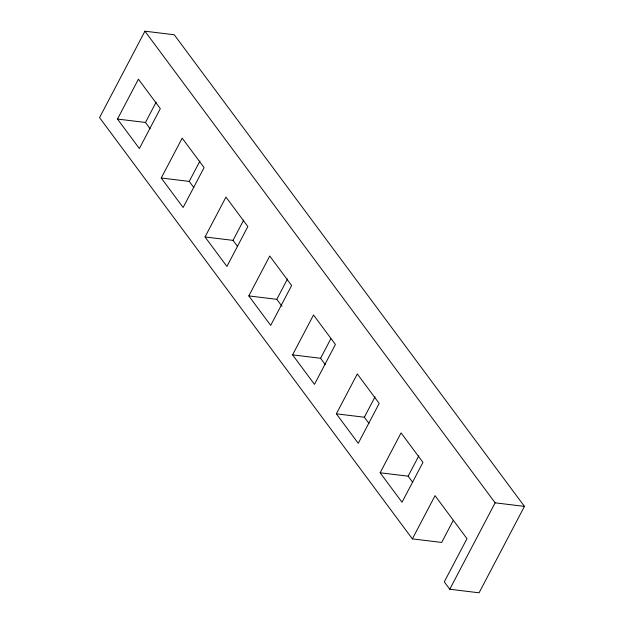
<?xml version="1.0" encoding="UTF-8"?>
<svg xmlns="http://www.w3.org/2000/svg" width="624" height="624" viewBox="0 0 624 624"><rect width="100%" height="100%" fill="white"/><g stroke="black" fill="none" stroke-linecap="round" stroke-linejoin="round"><path stroke-width="0.94" d="M412.37 538.886L435.053 495.674L466.978 538.66L444.288 581.872L449.764 589.243L479.076 592.8L524.449 506.384L174.236 34.757L144.924 31.2L99.551 117.616L412.37 538.886L441.683 542.443L453.25 520.416M117.476 119.059L138.419 79.178L160.306 108.654L139.363 148.535L117.476 119.059L145.47 122.46L150.08 128.669M145.47 122.46L156.164 102.094M161.249 178.012L182.192 138.13L204.079 167.606L183.136 207.488L161.249 178.012L189.251 181.412L193.853 187.621M189.251 181.412L199.937 161.047M205.031 236.964L225.966 197.083L247.853 226.559L226.918 266.44L205.031 236.964L233.025 240.365L237.635 246.574M233.025 240.365L243.719 219.999M248.804 295.916L269.747 256.035L291.634 285.511L270.691 325.393L248.804 295.916L276.799 299.317L281.986 306.298M276.799 299.317L287.492 278.951M292.578 354.869L313.521 314.987L335.408 344.464L314.473 384.353L292.578 354.869L320.58 358.27L325.19 364.478M320.58 358.27L330.829 338.754M336.359 413.829L357.295 373.94L379.189 403.416L358.246 443.305L336.359 413.829L364.354 417.222L368.963 423.431M364.354 417.222L375.047 396.856M380.133 472.781L401.076 432.892L422.963 462.368L402.02 502.258L380.133 472.781L408.135 476.174L412.737 482.383M408.135 476.174L418.821 455.809M449.764 589.243L495.136 502.827L144.924 31.2M495.136 502.827L524.449 506.384"/></g></svg>
